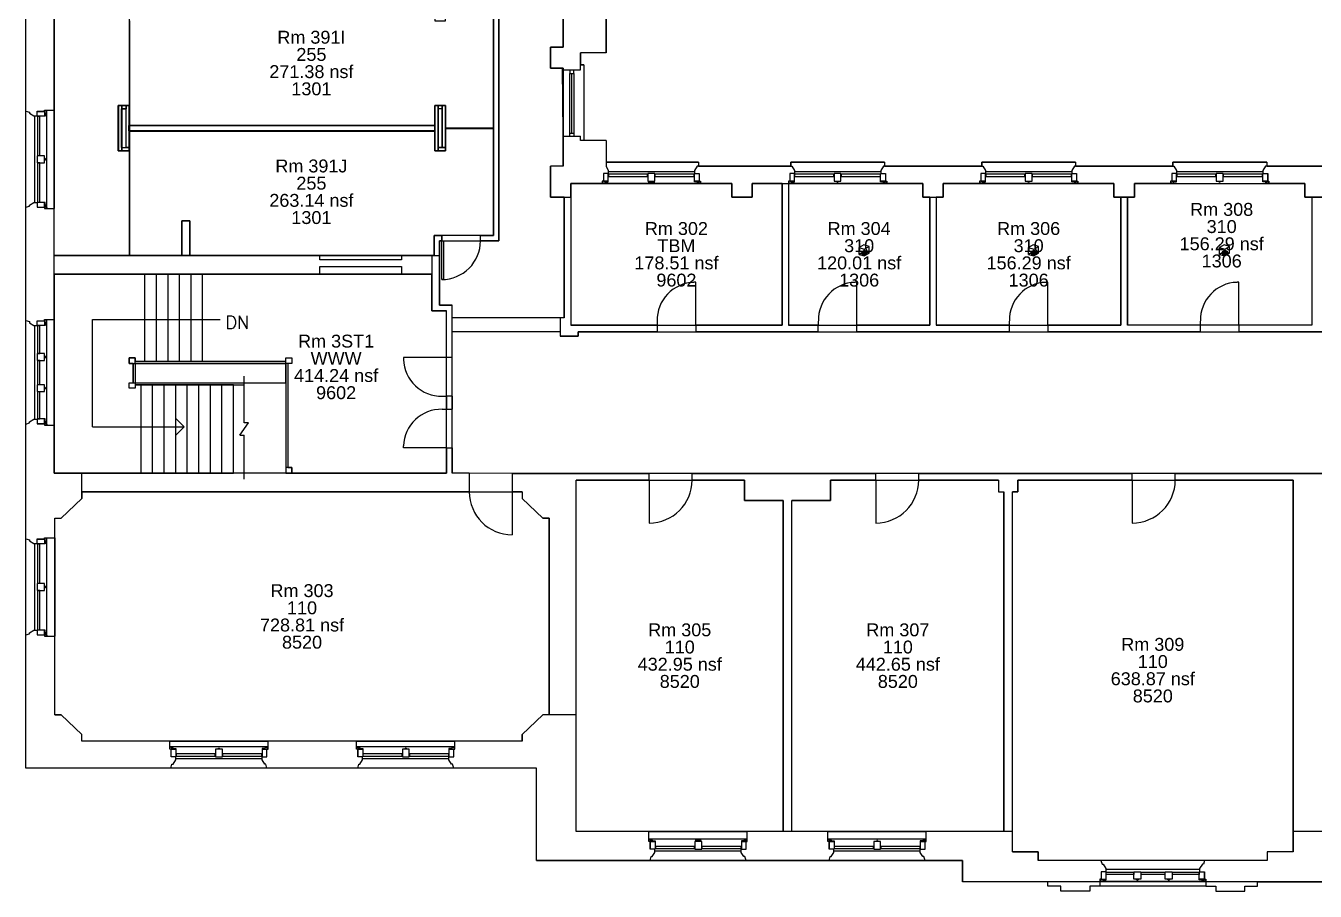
# Model space of a CAD drawing. Header units: inches. Extents: x -4320 to 3948, y 668 to 3074.
# Drawn here: x 339 to 1538, y 668 to 1473 of the extents above; entities that cross this region are included whole.
import ezdxf

# ---------------------------------------------------------------- set-up
doc = ezdxf.new("R2010")
doc.units = ezdxf.units.IN
doc.header["$LTSCALE"] = 48
doc.header["$MEASUREMENT"] = 0
doc.layers.get('0').update_dxf_attribs({"linetype": 'CONTINUOUS'})
for name, color, linetype in [('BACKGRN', 7, 'CONTINUOUS'), ('DOORS', 7, 'CONTINUOUS'), ('STEP', 7, 'CONTINUOUS'), ('STEP-RAIL', 7, 'CONTINUOUS'), ('triGrossAreaLayer', 7, 'CONTINUOUS'), ('triHiddenItemLayer', 7, 'CONTINUOUS'), ('triLabelLayer', 7, 'CONTINUOUS'), ('triMeasuredGrossAreaLayer', 7, 'CONTINUOUS'), ('triSpaceLayer', 7, 'CONTINUOUS'), ('WNDW', 7, 'CONTINUOUS')]:
    doc.layers.add(name, color=color, linetype=linetype)
doc.styles.add('SIMPLEX', font='SIMPLEX')

# ---------------------------------------------------------------- blocks, each defined once
blk = doc.blocks.new('MUL')
for p, q in [((-1.1, 7.1), (-1.1, 9.2)), ((4.4, 7.1), (-1.1, 7.1)), ((-0.1, 8.5), (1.4, 8.5)), ((1.4, 8.5), (1.4, 8.3)), ((2.5, 7.7), (2.5, 7.6)), ((2.5, 7.6), (4.4, 7.6)), ((4.4, 7.6), (4.4, 7.1))]:
    blk.add_line(p, q)
blk.add_lwpolyline([(0, 0), (0, 7), (4.4, 7), (4.4, 0)], close=True)
for centre, radius, start, end in [((-0.9, 8.4), 0.796, 2.6497, 104.9077), ((1.4, 7.7), 0.61, 26.6521, 89.7021), ((2.4, 8.2), 0.509, 208.9058, 273.9499)]:
    blk.add_arc(centre, radius, start, end)
blk = doc.blocks.new('CEN-MUL')
for p, q in [((-1.2, 7.1), (-1.2, 7)), ((-1.2, 7), (1.2, 7)), ((-0.2, 7.9), (-0.2, 7.7)), ((-0.2, 7.9), (0.2, 7.9)), ((0.2, 7.9), (0.2, 7.7)), ((1.2, 7.1), (1.2, 7))]:
    blk.add_line(p, q)
blk.add_lwpolyline([(-3.2, 0), (-3.2, 7), (3.2, 7), (3.2, 0)], close=True)
for centre, radius, start, end in [((-1.2, 7.7), 0.509, 266.0501, 331.0942), ((-0.2, 7.1), 0.61, 90.2979, 153.3479), ((0.2, 7.1), 0.61, 26.6521, 89.7021), ((1.2, 7.7), 0.509, 208.9058, 273.9499)]:
    blk.add_arc(centre, radius, start, end)
blk = doc.blocks.new('WIN-7-5')
at = {"layer": 'WNDW'}
for p, q in [((-90.1, 2.2), (1.1, 2.2)), ((-84.6, -9), (-4.4, -9))]:
    blk.add_line(p, q, dxfattribs=at)
for points in [[(-84.4, -6.5), (-84.4, -4.4), (-47.9, -4.4), (-47.9, -6.5)], [(-41.1, -6.5), (-41.1, -4.4), (-4.6, -4.4), (-4.6, -6.5)]]:
    blk.add_lwpolyline(points, close=True, dxfattribs=at)
for name, p in [('MUL', (-89, -7)), ('CEN-MUL', (-44.5, -7))]:
    blk.add_blockref(name, p, dxfattribs=at)
at = {"layer": 'WNDW', "xscale": -1}
blk.add_blockref('MUL', (0, -7), dxfattribs=at)
blk = doc.blocks.new('DL36')
for p, q in [((0, 40), (1.8, 40)), ((0, 0), (0, 40)), ((36, 4), (36, 0))]:
    blk.add_line(p, q)
blk.add_arc((0.8, 4.9), 35.1, 358.5905, 88.5203)
blk = doc.blocks.new('DR36')
for p, q in [((0, 40), (-1.8, 40)), ((0, 0), (0, 40)), ((-36, 4), (-36, 0))]:
    blk.add_line(p, q)
blk.add_arc((-0.8, 4.9), 35.1, 91.4797, 181.4095)
blk = doc.blocks.new('DL40')
blk.add_line((0, 0), (0, 40))
blk.add_arc((0, 0), 40, 0, 90)
blk = doc.blocks.new('DR40')
blk.add_line((0, 0), (0, 40))
blk.add_arc((0, 0), 40, 90, 180)
blk = doc.blocks.new('TRGA_TriRefBlock')
h = blk.add_hatch(color=4)
h.dxf.hatch_style = 1
h.paths.add_polyline_path([(4.8, 1.8), (2.4, 2.5), (2.4, -0.6), (4.8, -1.3)])
h.paths.add_polyline_path([(7, 3.1), (4.8, 1.8), (4.8, -1.3), (7, 0)])
h.paths.add_polyline_path([(7, 3.1), (4.8, 3.7), (4.8, 1.8)])
h.paths.add_polyline_path([(4.8, 3.7), (4.6, 3.7), (2.4, 2.5), (4.8, 1.8)])
for points in [[(0, 0), (4.8, -1.3), (9.2, 1.2), (9.2, 7.5), (4.3, 8.8), (0, 6.3), (4.8, 5), (9.2, 7.5)], [(0, 0), (0, 6.3)], [(2.4, 1.4), (0, 0)], [(2.4, 2.5), (2.4, -0.6), (4.8, -1.3), (4.8, 1.8), (7, 3.1), (7, 0), (4.8, -1.3)], [(2.4, 2.5), (2.4, -0.6)], [(4.8, 5), (4.8, -1.3)], [(7, 3.1), (7, 0)], [(9.2, 1.2), (7, 1.8)]]:
    blk.add_lwpolyline(points)
blk.add_lwpolyline([(2.4, 2.5), (4.8, 1.8), (7, 3.1), (4.6, 3.7)], close=True)

msp = doc.modelspace()

# ---------------------------------------------------------------- linework, layer by layer
for points in [[(773.7, 1278.2), (773.7, 1766.1)], [(773.7, 1278.2), (773.7, 1766.1)], [(778.7, 1766.1), (778.7, 1278.2)], [(778.7, 1273.2), (778.7, 1766.1)], [(338.7, 1393.9), (342.2, 1392.9), (342.2, 1391.9), (346.2, 1389.4), (349.2, 1389.4), (349.2, 1393.8), (356.1, 1393.8), (356.1, 1394.9), (365.2, 1394.9)], [(964.4, 1346.3), (964.4, 1342.6), (963.4, 1342.6), (960.9, 1338.8), (960.9, 1335.8), (965.3, 1335.8), (965.3, 1328.8), (966.5, 1328.8), (966.5, 1326.6)], [(1050.3, 1346.3), (1050.3, 1342.6), (1051.3, 1342.6), (1053.8, 1338.8), (1053.8, 1335.8), (1049.4, 1335.8), (1049.4, 1328.8), (1048.3, 1328.8), (1048.3, 1326.6)], [(1137.7, 1346.3), (1137.7, 1342.6), (1136.7, 1342.6), (1134.2, 1338.8), (1134.2, 1335.8), (1138.6, 1335.8), (1138.6, 1328.8), (1139.8, 1328.8), (1139.8, 1326.6)], [(1228.1, 1346.3), (1228.1, 1342.6), (1229.1, 1342.6), (1231.6, 1338.8), (1231.6, 1335.8), (1227.2, 1335.8), (1227.2, 1328.8), (1226, 1328.8), (1226, 1326.6)], [(1315.4, 1346.3), (1315.4, 1342.6), (1314.4, 1342.6), (1311.9, 1338.8), (1311.9, 1335.8), (1316.3, 1335.8), (1316.3, 1328.8), (1317.5, 1328.8), (1317.5, 1326.6)], [(1405.8, 1346.3), (1405.8, 1342.6), (1406.8, 1342.6), (1409.3, 1338.8), (1409.3, 1335.8), (1404.9, 1335.8), (1404.9, 1328.8), (1403.8, 1328.8), (1403.8, 1326.6)], [(1493.2, 1346.3), (1493.2, 1342.6), (1492.2, 1342.6), (1489.7, 1338.8), (1489.7, 1335.8), (1494.1, 1335.8), (1494.1, 1328.8), (1495.3, 1328.8), (1495.3, 1326.6)], [(878.7, 1342.6), (878.7, 1342.6), (878.7, 1342.6), (880.5, 1338.8), (880.5, 1335.8), (876.1, 1335.8), (876.1, 1328.8), (874.9, 1328.8), (874.9, 1326.6)], [(1370.1, 1326.6), (1370.1, 1313.9), (1351.1, 1313.9)], [(1351.1, 1313.9), (1351.1, 1326.6)], [(1547.8, 1326.6), (1547.8, 1313.9), (1528.8, 1313.9)], [(1528.8, 1313.9), (1528.8, 1326.6)], [(338.7, 1304.5), (342.2, 1305.5), (342.2, 1306.5), (346.2, 1309), (349.2, 1309), (349.2, 1304.6), (356.1, 1304.6), (356.1, 1303.4), (365.2, 1303.4)], [(718.7, 1278.2), (725.7, 1278.2)], [(718.7, 1278.2), (725.7, 1278.2)], [(723.7, 1273.2), (723.7, 1213.2)], [(723.7, 1273.2), (723.7, 1213.2)], [(723.7, 1273.2), (725.7, 1273.2)], [(723.7, 1273.2), (725.7, 1273.2)], [(725.7, 1273.2), (725.7, 1278.2)], [(725.7, 1273.2), (725.7, 1278.2)], [(761.7, 1278.2), (773.7, 1278.2)], [(761.7, 1278.2), (773.7, 1278.2)], [(761.7, 1278.2), (773.7, 1278.2)], [(778.7, 1273.2), (761.7, 1273.2)], [(761.7, 1273.2), (778.7, 1273.2)], [(761.7, 1273.2), (778.7, 1273.2)], [(778.7, 1278.2), (778.7, 1278.2)], [(778.7, 1278.2), (778.7, 1278.2)], [(778.7, 1278.2), (778.7, 1273.2)], [(716.6, 1259.6), (723.6, 1259.6)], [(338.7, 1199), (342.2, 1198), (342.2, 1197), (346.2, 1194.5), (349.2, 1194.5), (349.2, 1198.9), (356.1, 1198.9), (356.1, 1200.1), (365.2, 1200.1)], [(351.8, 1139.3), (351.8, 1161.7), (349.7, 1161.7), (349.7, 1139.3)], [(349.7, 1132.8), (349.7, 1107.7)], [(349.7, 1107.7), (351.8, 1107.7), (351.8, 1132.8)], [(338.7, 1102.7), (342.2, 1103.7), (342.2, 1104.7), (346.2, 1107.2), (349.2, 1107.2), (349.2, 1102.8), (356.1, 1102.8), (356.1, 1101.6), (365.2, 1101.6)], [(338.7, 995.9), (342.2, 994.9), (342.2, 993.9), (346.2, 991.4), (349.2, 991.4), (349.2, 995.8), (356.1, 995.8), (356.1, 996.9), (365.7, 996.9)], [(338.7, 906.5), (342.2, 907.5), (342.2, 908.5), (346.2, 911), (349.2, 911), (349.2, 906.6), (356.1, 906.6), (356.1, 905.4), (365.7, 905.4)], [(473.7, 782.6), (474.7, 786.1), (475.7, 786.1), (478.2, 790.1), (478.2, 793.1), (473.8, 793.1), (473.8, 800.1), (472.6, 800.1), (472.6, 807.6)], [(563, 782.6), (562, 786.1), (561, 786.1), (558.5, 790.1), (558.5, 793.1), (562.9, 793.1), (562.9, 800.1), (564.1, 800.1), (564.1, 807.6)], [(647.5, 782.6), (648.5, 786.1), (649.5, 786.1), (652, 790.1), (652, 793.1), (647.6, 793.1), (647.6, 800.1), (646.4, 800.1), (646.4, 807.6)], [(736.8, 782.6), (735.8, 786.1), (734.8, 786.1), (732.3, 790.1), (732.3, 793.1), (736.8, 793.1), (736.8, 800.1), (737.9, 800.1), (737.9, 807.6)], [(919.5, 696.6), (920.5, 700.1), (921.5, 700.1), (924, 704.1), (924, 707.1), (919.6, 707.1), (919.6, 714.1), (918.4, 714.1), (918.4, 723.6)], [(1008.8, 696.6), (1007.8, 700.1), (1006.8, 700.1), (1004.3, 704.1), (1004.3, 707.1), (1008.8, 707.1), (1008.8, 714.1), (1009.9, 714.1), (1009.9, 723.6)], [(1086, 696.6), (1087, 700.1), (1088, 700.1), (1090.5, 704.1), (1090.5, 707.1), (1086.1, 707.1), (1086.1, 714.1), (1084.9, 714.1), (1084.9, 723.6)], [(1175.3, 696.6), (1174.3, 700.1), (1173.3, 700.1), (1170.8, 704.1), (1170.8, 707.1), (1175.3, 707.1), (1175.3, 714.1), (1176.4, 714.1), (1176.4, 723.6)], [(1339, 696.6), (1340, 693.1), (1341, 693.1), (1343.5, 689.1), (1343.5, 686.1), (1339.1, 686.1), (1339.1, 679.1), (1337.9, 679.1), (1337.9, 672.6)], [(1435.3, 696.6), (1434.3, 693.1), (1433.3, 693.1), (1430.8, 689.1), (1430.8, 686.1), (1435.3, 686.1), (1435.3, 679.1), (1436.4, 679.1), (1436.4, 672.6)], [(1398.7, 683.5), (1376.3, 683.5), (1376.3, 685.6), (1398.7, 685.6)], [(1430.3, 685.6), (1430.3, 683.5), (1405.2, 683.5)], [(1405.2, 685.6), (1430.3, 685.6)]]:
    msp.add_lwpolyline(points)
for points in [[(844.8, 1431.9), (844.8, 1428.8), (848.6, 1428.8), (848.6, 1431.9)], [(844.8, 1370.4), (844.8, 1373.5), (848.6, 1373.5), (848.6, 1370.4)], [(349.7, 1168.5), (351.8, 1168.5), (351.8, 1194.2), (349.7, 1194.2)], [(440.5, 1159.1), (440.5, 1164.2), (435, 1164.2), (435, 1159.1)], [(580.6, 1159.1), (580.6, 1164.2), (586.1, 1164.2), (586.1, 1159.1)], [(440.5, 1141.1), (440.5, 1136), (435, 1136), (435, 1141.1)], [(580.6, 1062.2), (580.6, 1057.1), (586.1, 1057.1), (586.1, 1062.2)], [(1369.5, 685.6), (1369.5, 683.5), (1343.8, 683.5), (1343.8, 685.6)]]:
    msp.add_lwpolyline(points, close=True)
at = {"flags": 128}
msp.add_lwpolyline([(718.7, 1259.7), (718.7, 1273.2), (718.7, 1278.2), (725.7, 1278.2), (725.7, 1273.2), (723.7, 1273.2), (723.7, 1259.7)], dxfattribs=at)
at = {"linetype": 'Continuous', "flags": 128}
msp.add_lwpolyline([(727.4, 1273.2), (727.4, 1237.2), (725.7, 1237.2), (725.7, 1273.2), (727.4, 1273.2), (727.4, 1273.2)], close=True, dxfattribs=at)
at = {"linetype": 'Continuous'}
msp.add_lwpolyline([(725.7, 1237.2, 0.414214), (761.7, 1273.2)], format="xyb", dxfattribs=at)
msp.add_lwpolyline([(761.7, 1273.2), (761.7, 1278.2)], dxfattribs=at)
msp.add_lwpolyline([(761.7, 1273.2), (761.7, 1278.2)], dxfattribs=at)
msp.add_lwpolyline([(761.7, 1273.2), (761.7, 1278.2)], dxfattribs=at)
at = {"flags": 128}
for points in [[(688.2, 1259.6), (688.2, 1255.6), (612.2, 1255.6), (612.2, 1259.6), (688.2, 1259.6), (688.2, 1259.6)], [(688.2, 1249.4), (688.2, 1242.1), (612.2, 1242.1), (612.2, 1249.4), (688.2, 1249.4), (688.2, 1249.4)]]:
    msp.add_lwpolyline(points, close=True, dxfattribs=at)
at = {"linetype": 'Continuous'}
msp.add_lwpolyline([(440.5, 1141.1), (580.6, 1141.1), (580.6, 1159.1), (440.5, 1159.1)], close=True, dxfattribs=at)
at = {"layer": 'BACKGRN'}
for p, q in [((338.7, 1393.9), (338.7, 1494)), ((838.7, 1453.4), (838.7, 1492.9)), ((878.7, 1448.3), (878.7, 1492.3)), ((826.7, 1449.4), (826.7, 1453.4)), ((826.7, 1453.4), (838.7, 1453.4)), ((878.7, 1448.3), (854.7, 1448.3)), ((854.7, 1432.3), (854.7, 1448.3)), ((838.7, 1433.9), (826.7, 1433.9)), ((838.7, 1433.9), (837.7, 1433.9)), ((838.7, 1432.3), (838.7, 1433.9)), ((838.7, 1432.3), (854.7, 1432.3)), ((424.7, 1357.1), (424.7, 1399.1)), ((424.7, 1399.1), (434.7, 1399.1)), ((425.1, 1357.1), (425.1, 1399.1)), ((425.1, 1399.1), (428.1, 1399.1)), ((427.7, 1396.1), (431.7, 1396.1)), ((427.7, 1360.1), (427.7, 1396.1)), ((428.1, 1399.1), (428.1, 1357.1)), ((428.1, 1396.1), (428.1, 1399.1)), ((428.1, 1399.1), (428.1, 1399.1)), ((428.1, 1399.1), (428.1, 1399.1)), ((428.1, 1399.1), (432.1, 1399.1)), ((432.1, 1396.1), (428.1, 1396.1)), ((431.7, 1396.1), (431.7, 1360.1)), ((432.1, 1360.1), (432.1, 1399.1)), ((432.1, 1399.1), (432.1, 1396.1)), ((432.1, 1399.1), (435.1, 1399.1)), ((432.1, 1399.1), (432.1, 1399.1)), ((432.1, 1399.1), (432.1, 1399.1)), ((434.7, 1399.1), (434.7, 1357.1)), ((435.1, 1399.1), (435.1, 1360.1)), ((435.1, 1399.1), (435.1, 1399.1)), ((435.1, 1399.1), (435.1, 1399.1)), ((719.2, 1380.6), (719.2, 1399.1)), ((719.2, 1357.1), (719.2, 1399.1)), ((729.2, 1399.1), (719.2, 1399.1)), ((719.2, 1399.1), (722.2, 1399.1)), ((722.2, 1399.1), (722.2, 1357.1)), ((722.2, 1396.1), (722.2, 1399.1)), ((722.2, 1399.1), (722.2, 1399.1)), ((722.2, 1399.1), (722.2, 1399.1)), ((722.2, 1399.1), (726.2, 1399.1)), ((726.2, 1396.1), (722.2, 1396.1)), ((722.2, 1360.1), (722.2, 1396.1)), ((726.2, 1396.1), (722.2, 1396.1)), ((726.2, 1360.1), (726.2, 1399.1)), ((726.2, 1399.1), (726.2, 1396.1)), ((726.2, 1399.1), (729.2, 1399.1)), ((726.2, 1399.1), (726.2, 1399.1)), ((726.2, 1399.1), (726.2, 1399.1)), ((726.2, 1396.1), (726.2, 1360.1)), ((729.2, 1399.1), (729.2, 1357.1)), ((729.2, 1399.1), (729.2, 1360.1)), ((729.2, 1399.1), (729.2, 1399.1)), ((729.2, 1399.1), (729.2, 1399.1)), ((434.7, 1380.6), (719.2, 1380.6)), ((434.7, 1375.6), (434.7, 1380.6)), ((719.2, 1380.6), (719.2, 1375.6)), ((719.2, 1380.6), (719.2, 1380.6)), ((719.2, 1380.6), (719.2, 1380.6)), ((719.2, 1375.6), (434.7, 1375.6)), ((719.2, 1375.6), (719.2, 1357.1)), ((838.7, 1342.6), (838.7, 1370.5)), ((838.7, 1370.5), (854.7, 1370.5)), ((854.7, 1366.6), (854.7, 1370.5)), ((424.7, 1357.1), (434.7, 1357.1)), ((428.1, 1357.1), (425.1, 1357.1)), ((427.7, 1360.1), (431.7, 1360.1)), ((428.1, 1360.1), (435.1, 1360.1)), ((428.1, 1357.1), (428.1, 1360.1)), ((435.1, 1357.1), (428.1, 1357.1)), ((435.1, 1360.1), (432.1, 1360.1)), ((435.1, 1360.1), (435.1, 1357.1)), ((435.1, 1360.1), (435.1, 1360.1)), ((435.1, 1360.1), (435.1, 1360.1)), ((729.2, 1357.1), (719.2, 1357.1)), ((722.2, 1357.1), (719.2, 1357.1)), ((722.2, 1357.1), (722.2, 1360.1)), ((722.2, 1360.1), (729.2, 1360.1)), ((726.2, 1360.1), (722.2, 1360.1)), ((729.2, 1357.1), (722.2, 1357.1)), ((729.2, 1360.1), (726.2, 1360.1)), ((729.2, 1360.1), (729.2, 1357.1)), ((729.2, 1360.1), (729.2, 1360.1)), ((729.2, 1360.1), (729.2, 1360.1)), ((878.7, 1366.6), (854.7, 1366.6)), ((878.7, 1366.6), (878.7, 1342.6)), ((838.7, 1342.6), (826.7, 1342.6)), ((826.7, 1313.9), (826.7, 1342.6)), ((1050.3, 1342.6), (963.4, 1342.6)), ((1228.1, 1342.6), (1137.7, 1342.6)), ((1405.8, 1342.6), (1315.4, 1342.6)), ((1583.6, 1342.6), (1493.2, 1342.6)), ((874.9, 1326.6), (845.7, 1326.6)), ((845.7, 1326.6), (845.7, 1194.6)), ((923.8, 1327.9), (917.8, 1327.9)), ((995.6, 1326.6), (966.5, 1326.6)), ((995.6, 1313.9), (995.6, 1326.6)), ((1042.3, 1326.6), (1014.6, 1326.6)), ((1014.6, 1326.6), (1014.6, 1313.9)), ((1042.3, 1326.6), (1042.3, 1194.6)), ((1048.3, 1326.6), (1048.3, 1194.6)), ((1173.3, 1326.6), (1139.8, 1326.6)), ((1173.3, 1313.9), (1173.3, 1326.6)), ((1226, 1326.6), (1192.3, 1326.6)), ((1192.3, 1326.6), (1192.3, 1313.9)), ((1351.1, 1326.6), (1317.5, 1326.6)), ((1403.8, 1326.6), (1370.1, 1326.6)), ((1528.8, 1326.6), (1495.3, 1326.6)), ((839.7, 1313.9), (826.7, 1313.9)), ((1014.6, 1313.9), (995.6, 1313.9)), ((1179.8, 1313.9), (1173.3, 1313.9)), ((1179.8, 1313.9), (1179.8, 1194.6)), ((1192.3, 1313.9), (1185.8, 1313.9)), ((1185.8, 1313.9), (1185.8, 1194.6)), ((1357.6, 1313.9), (1357.6, 1194.6)), ((1363.6, 1313.9), (1357.6, 1313.9)), ((1363.6, 1313.9), (1363.6, 1194.6)), ((1535.3, 1313.9), (1535.3, 1194.6)), ((1541.3, 1313.9), (1535.3, 1313.9)), ((338.7, 1199), (338.7, 1304.5)), ((338.7, 1199), (338.7, 1304.5)), ((365.2, 1259.6), (365.2, 1303.4)), ((483.9, 1259.7), (483.9, 1291.9)), ((483.9, 1291.9), (491.2, 1291.9)), ((491.2, 1291.9), (491.2, 1259.7)), ((491.2, 1291.9), (491.2, 1291.9)), ((491.2, 1291.9), (491.2, 1291.9)), ((718.7, 1278.2), (718.7, 1259.7)), ((491.2, 1259.7), (483.9, 1259.7)), ((716.6, 1259.7), (716.6, 1208.2)), ((365.2, 1259.6), (716.6, 1259.6)), ((612.2, 1242.1), (365.2, 1242.1)), ((365.2, 1200.1), (365.2, 1242.1)), ((365.2, 1242.1), (716.6, 1242.1)), ((723.7, 1213.2), (735.4, 1213.2)), ((735.4, 1164.6), (735.4, 1213.2)), ((716.6, 1208.2), (730.2, 1208.2)), ((730.2, 1164.6), (730.2, 1208.2)), ((839.7, 1201.6), (835.7, 1201.6)), ((835.7, 1201.6), (835.7, 1184.6)), ((926, 1194.6), (845.7, 1194.6)), ((926, 1188.6), (852.7, 1188.6)), ((852.7, 1188.6), (852.7, 1184.6)), ((926, 1194.6), (926, 1188.6)), ((1042.3, 1194.6), (962, 1194.6)), ((962, 1194.6), (962, 1188.6)), ((1076, 1188.6), (962, 1188.6)), ((1076, 1194.6), (1048.3, 1194.6)), ((1076, 1188.6), (1076, 1194.6)), ((1179.8, 1194.6), (1112, 1194.6)), ((1112, 1188.6), (1112, 1194.6)), ((1253.7, 1188.6), (1112, 1188.6)), ((1253.7, 1194.6), (1185.8, 1194.6)), ((1253.7, 1194.6), (1253.7, 1188.6)), ((1357.6, 1194.6), (1289.7, 1194.6)), ((1289.7, 1194.6), (1289.7, 1188.6)), ((1431.4, 1188.6), (1289.7, 1188.6)), ((1431.4, 1194.6), (1363.6, 1194.6)), ((1431.4, 1194.6), (1431.4, 1188.6)), ((1535.3, 1194.6), (1467.4, 1194.6)), ((1467.4, 1194.6), (1467.4, 1188.6)), ((1609.2, 1188.6), (1467.4, 1188.6)), ((852.7, 1184.6), (835.7, 1184.6)), ((735.4, 1164.6), (730.2, 1164.6)), ((735.4, 1128.6), (730.2, 1128.6)), ((730.2, 1128.6), (730.2, 1116.6)), ((735.4, 1128.6), (735.4, 1116.6)), ((730.2, 1116.6), (735.4, 1116.6)), ((338.7, 995.9), (338.7, 1102.7)), ((365.2, 1057.1), (365.2, 1101.6)), ((730.2, 1080.6), (730.2, 1057.1)), ((730.2, 1080.6), (735.4, 1080.6)), ((735.4, 1080.6), (735.4, 1057.1)), ((730.2, 1057.1), (365.2, 1057.1)), ((751.3, 1057.1), (735.4, 1057.1)), ((751.3, 1057.1), (751.3, 1039.6)), ((791.3, 1056.6), (791.3, 1039.6)), ((791.3, 1056.6), (918.6, 1056.6)), ((918.6, 1050.6), (918.6, 1056.6)), ((958.6, 1050.6), (958.6, 1056.6)), ((958.6, 1056.6), (1129.4, 1056.6)), ((1129.4, 1050.6), (1129.4, 1056.6)), ((1169.4, 1050.6), (1169.4, 1056.6)), ((1169.4, 1056.6), (1368.1, 1056.6)), ((1368.1, 1050.6), (1368.1, 1056.6)), ((1408.1, 1050.6), (1408.1, 1056.6)), ((1408.1, 1056.6), (1607.7, 1056.6)), ((850.7, 723.6), (850.7, 1050.6)), ((918.6, 1050.6), (850.7, 1050.6)), ((1007.4, 1050.6), (958.6, 1050.6)), ((1007.4, 1031.6), (1007.4, 1050.6)), ((1087.4, 1050.6), (1087.4, 1031.6)), ((1129.4, 1050.6), (1087.4, 1050.6)), ((1243.6, 1050.6), (1169.4, 1050.6)), ((1243.6, 1050.6), (1243.6, 1039.6)), ((1261.6, 1050.6), (1261.6, 1039.6)), ((1368.1, 1050.6), (1261.6, 1050.6)), ((1517.7, 1050.6), (1408.1, 1050.6)), ((1517.7, 704.6), (1517.7, 1050.6)), ((371.7, 1015.1), (390.9, 1033.4)), ((751.3, 1039.6), (390.9, 1039.6)), ((390.9, 1039.6), (390.9, 1033.4)), ((800.4, 1039.6), (791.3, 1039.6)), ((800.4, 1039.6), (800.4, 1033.4)), ((819.7, 1015.1), (800.4, 1033.4)), ((1243.6, 1039.6), (1248.6, 1039.6)), ((1248.6, 723.6), (1248.6, 1039.6)), ((1256.6, 704.6), (1256.6, 1039.6)), ((1261.6, 1039.6), (1256.6, 1039.6)), ((1043.4, 1031.6), (1007.4, 1031.6)), ((1043.4, 723.6), (1043.4, 1031.6)), ((1051.4, 723.6), (1051.4, 1031.6)), ((1087.4, 1031.6), (1051.4, 1031.6)), ((365.7, 996.9), (365.7, 1015.1)), ((365.7, 1015.1), (371.7, 1015.1)), ((825.7, 1015.1), (819.7, 1015.1)), ((825.7, 832.1), (825.7, 1015.1)), ((338.7, 782.6), (338.7, 906.5)), ((365.7, 832.1), (365.7, 905.4)), ((365.7, 832.1), (371.7, 832.1)), ((371.7, 832.1), (390.9, 813.9)), ((819.7, 832.1), (800.4, 813.9)), ((825.7, 832.1), (819.7, 832.1)), ((390.9, 807.6), (390.9, 813.9)), ((472.6, 807.6), (390.9, 807.6)), ((564.1, 807.6), (564.6, 807.6)), ((646.4, 807.6), (564.1, 807.6)), ((800.4, 807.6), (737.9, 807.6)), ((800.4, 807.6), (800.4, 813.9)), ((473.7, 782.6), (338.7, 782.6)), ((647.5, 782.6), (563, 782.6)), ((813.7, 782.6), (736.8, 782.6)), ((813.7, 696.6), (813.7, 782.6)), ((918.4, 723.6), (850.7, 723.6)), ((1043.4, 723.6), (1009.9, 723.6)), ((1084.9, 723.6), (1051.4, 723.6)), ((1248.6, 723.6), (1176.4, 723.6)), ((813.7, 696.6), (1210.2, 696.6)), ((1210.2, 696.6), (1210.2, 676.6)), ((1256.6, 704.6), (1280.6, 704.6)), ((1280.6, 704.6), (1280.6, 696.6)), ((1339, 696.6), (1280.6, 696.6)), ((1493.7, 696.6), (1435.3, 696.6)), ((1517.7, 704.6), (1493.7, 704.6)), ((1493.7, 704.6), (1493.7, 696.6)), ((1289.7, 676.6), (1210.2, 676.6)), ((1289.7, 672.6), (1289.7, 676.6)), ((1301.7, 672.6), (1289.7, 672.6)), ((1301.7, 667.9), (1301.7, 672.6)), ((1337.9, 672.6), (1328.7, 672.6)), ((1328.7, 672.6), (1328.7, 667.9)), ((1436.4, 672.6), (1445.7, 672.6)), ((1445.7, 672.6), (1445.7, 667.9)), ((1472.7, 672.6), (1484.7, 672.6)), ((1472.7, 667.9), (1472.7, 672.6)), ((1484.7, 676.6), (1564.2, 676.6)), ((1484.7, 672.6), (1484.7, 676.6)), ((1328.7, 667.9), (1301.7, 667.9)), ((1445.7, 667.9), (1472.7, 667.9))]:
    msp.add_line(p, q, dxfattribs=at)
at = {"layer": 'BACKGRN', "linetype": 'Continuous'}
for p, q in [((365.2, 1492.9), (365.2, 1394.9)), ((826.7, 1433.9), (826.7, 1453.4)), ((839.7, 1201.6), (839.7, 1313.9))]:
    msp.add_line(p, q, dxfattribs=at)
at = {"layer": 'DOORS'}
msp.add_line((961.5, 715.8), (967, 715.8), dxfattribs=at)
at = {"layer": 'STEP'}
for p, q in [((449.2, 1242.1), (449.2, 1161.1)), ((459.9, 1242.1), (459.9, 1161.1)), ((470.7, 1242.1), (470.7, 1161.1)), ((481.4, 1242.1), (481.4, 1161.1)), ((492.2, 1242.1), (492.2, 1161.1)), ((502.9, 1242.1), (502.9, 1161.1)), ((400.7, 1200.1), (519.6, 1200.1)), ((541.8, 1103.9), (541.8, 1147.2)), ((445.9, 1057.1), (445.9, 1139.1)), ((456.7, 1057.1), (456.7, 1139.1)), ((467.4, 1057.1), (467.4, 1139.1)), ((478.2, 1057.1), (478.2, 1139.1)), ((488.9, 1057.1), (488.9, 1139.1)), ((499.7, 1057.1), (499.7, 1139.1)), ((510.4, 1057.1), (510.4, 1139.1)), ((521.2, 1057.1), (521.2, 1139.1)), ((531.9, 1057.1), (531.9, 1139.1)), ((499.7, 1057.1), (499.7, 1122.6)), ((486, 1100.1), (478, 1108.1)), ((537.9, 1092.5), (545.9, 1103.9)), ((545.9, 1103.9), (541.8, 1103.9)), ((400.7, 1100.1), (486, 1100.1)), ((486, 1100.1), (478, 1092)), ((537.9, 1092.5), (541.8, 1092.5)), ((541.8, 1051.4), (541.8, 1092.5))]:
    msp.add_line(p, q, dxfattribs=at)
at = {"layer": 'STEP', "linetype": 'Continuous'}
msp.add_line((400.7, 1100.1), (400.7, 1200.1), dxfattribs=at)
at = {"layer": 'STEP-RAIL'}
for p, q in [((438.5, 1159.1), (438.5, 1141.1)), ((440.5, 1161.1), (580.6, 1161.1)), ((440.5, 1159.1), (580.6, 1159.1)), ((440.5, 1159.1), (440.5, 1141.1)), ((580.6, 1159.1), (580.6, 1062.2)), ((582.6, 1159.1), (582.6, 1062.2)), ((440.5, 1141.1), (541.8, 1141.1)), ((440.5, 1139.1), (541.8, 1139.1))]:
    msp.add_line(p, q, dxfattribs=at)
at = {"layer": 'triGrossAreaLayer', "linetype": 'Continuous'}
for points in [[(1564.2, 676.6), (1210.2, 676.6), (1210.2, 696.6), (813.7, 696.6), (813.7, 782.6), (338.7, 782.6), (338.7, 782.6), (338.7, 782.6), (338.7, 782.6), (338.7, 782.6), (338.7, 782.6), (338.7, 782.6), (338.7, 782.6), (338.7, 782.6), (338.7, 782.6), (338.7, 782.6), (338.7, 782.6), (338.7, 782.6), (338.7, 782.6), (338.7, 782.6), (338.7, 782.6), (338.7, 782.6), (338.7, 782.6), (338.7, 782.6), (338.7, 782.6), (338.7, 782.6), (338.7, 782.6), (338.7, 3074.1)], [(878.7, 1492.3), (878.7, 1448.3), (854.7, 1448.3), (854.7, 1437), (857.9, 1437), (857.9, 1367), (878.7, 1366.6), (878.7, 1346.3), (964.4, 1346.3), (964.4, 1342.6), (1050.3, 1342.6), (1050.3, 1346.3), (1137.7, 1346.3), (1137.7, 1342.6), (1228.1, 1342.6), (1228.1, 1346.3), (1315.4, 1346.3), (1315.4, 1342.6), (1405.8, 1342.6), (1405.8, 1346.3), (1493.2, 1346.3), (1493.2, 1342.6), (1583.6, 1342.6)]]:
    msp.add_lwpolyline(points, dxfattribs=at)
at = {"layer": 'triMeasuredGrossAreaLayer', "linetype": 'Continuous'}
for points in [[(1892.1, 723.6), (1517.7, 723.6), (1517.7, 704.6), (1493.7, 704.6), (1493.7, 696.6), (1280.6, 696.6), (1280.6, 704.6), (1256.6, 704.6), (1256.6, 723.6), (850.7, 723.6), (850.7, 832.1), (819.7, 832.1), (800.4, 813.9), (800.4, 807.6), (390.9, 807.6), (390.9, 813.9), (371.7, 832.1), (365.7, 832.1), (365.7, 1015.1), (371.7, 1015.1), (390.9, 1033.4), (390.9, 1057.1), (365.2, 1057.1), (365.2, 2000.9)], [(838.7, 1622.9), (838.7, 1453.4), (826.7, 1453.4), (826.7, 1433.9), (838.7, 1433.9), (838.7, 1342.6), (826.7, 1342.6), (826.7, 1313.9), (845.7, 1313.9), (845.7, 1326.6), (995.6, 1326.6), (995.6, 1313.9), (1014.6, 1313.9), (1014.6, 1326.6), (1173.3, 1326.6), (1173.3, 1313.9), (1192.3, 1313.9), (1192.3, 1326.6), (1351.1, 1326.6), (1351.1, 1313.9), (1370.1, 1313.9), (1370.1, 1326.6), (1528.8, 1326.6), (1528.8, 1313.9), (1547.8, 1313.9)]]:
    msp.add_lwpolyline(points, dxfattribs=at)
at = {"layer": 'triSpaceLayer', "linetype": 'Continuous'}
for points in [[(838.7, 1622.9), (838.7, 1453.4), (826.7, 1453.4), (826.7, 1433.9), (837.7, 1433.9), (838.7, 1342.6), (826.7, 1342.6), (826.7, 1313.9), (839.7, 1313.9), (839.7, 1201.6), (735.4, 1201.6), (735.4, 1213.2), (723.7, 1213.2), (723.7, 1273.2), (778.7, 1273.2), (778.7, 2162.1)], [(435.1, 1478.1), (435.1, 1399.1), (424.7, 1399.1), (424.7, 1357.1), (435.1, 1357.1), (435.1, 1259.6), (365.2, 1259.6), (365.2, 2000.9)], [(845.7, 1194.6), (1042.3, 1194.6), (1042.3, 1326.6), (1014.6, 1326.6), (1014.6, 1313.9), (995.6, 1313.9), (995.6, 1326.6), (845.7, 1326.6), (845.7, 1194.6)], [(1607.7, 1056.6), (791.3, 1056.6), (735.4, 1057.1), (735.4, 1188.9), (835.7, 1188.9), (835.7, 1184.6), (852.7, 1184.6), (852.7, 1188.6), (1878.4, 1188.6)]]:
    msp.add_lwpolyline(points, dxfattribs=at)
for points in [[(435.1, 1496.4), (719.3, 1496.4), (719.3, 1477.9), (729.3, 1477.9), (729.3, 1499.1), (773.7, 1499.1), (773.7, 1378.1), (729.2, 1378.1), (729.2, 1399.1), (719.2, 1399.1), (719.2, 1380.6), (435.1, 1380.6)], [(435.1, 1375.4), (719.2, 1375.4), (719.2, 1356.9), (729.2, 1356.9), (729.2, 1377.9), (773.7, 1377.9), (773.7, 1278.1), (718.7, 1278.1), (718.7, 1259.6), (491.2, 1259.6), (491.2, 1291.8), (483.9, 1291.9), (483.9, 1259.6), (435.1, 1259.6)], [(1048.3, 1194.6), (1179.8, 1194.6), (1179.8, 1313.9), (1173.3, 1313.9), (1173.3, 1326.6), (1048.3, 1326.6)], [(1192.3, 1326.6), (1192.3, 1313.9), (1185.8, 1313.9), (1185.8, 1194.6), (1357.6, 1194.6), (1357.6, 1313.9), (1351.1, 1313.9), (1351.1, 1326.6)], [(1370.1, 1326.6), (1528.8, 1326.6), (1528.8, 1313.9), (1535.3, 1313.9), (1535.3, 1194.6), (1363.6, 1194.6), (1363.6, 1313.9), (1370.1, 1313.9)], [(582.6, 1159.1), (582.6, 1062.2), (586.1, 1062.2), (586.1, 1057.1), (730.2, 1057.1), (730.2, 1208.2), (716.6, 1208.2), (716.6, 1242.1), (365.2, 1242.1), (365.2, 1057.1), (531.9, 1057.1), (531.9, 1139.1), (440.5, 1139.1), (440.5, 1136), (435, 1136), (435, 1141.1), (438.5, 1141.1), (438.5, 1159.1), (435, 1159.1), (435, 1164.2), (440.5, 1164.2), (440.5, 1161.1), (580.6, 1161.1), (580.6, 1164.2), (586.1, 1164.2), (586.1, 1159.1), (582.6, 1159.1)], [(850.7, 1050.6), (1007.4, 1050.6), (1007.4, 1031.6), (1043.4, 1031.6), (1043.4, 723.6), (850.7, 723.6), (850.7, 1050.6)], [(1051.4, 1031.6), (1087.4, 1031.6), (1087.4, 1050.6), (1243.6, 1050.6), (1243.6, 1039.6), (1248.6, 1039.6), (1248.6, 723.6), (1051.4, 723.6), (1051.4, 1031.6)], [(1261.6, 1050.6), (1517.7, 1050.6), (1517.7, 704.6), (1493.7, 704.6), (1493.7, 696.6), (1280.6, 696.6), (1280.6, 704.6), (1256.6, 704.6), (1256.6, 1039.6), (1261.6, 1039.6), (1261.6, 1050.6)], [(390.9, 1039.6), (800.4, 1039.6), (800.4, 1033.4), (819.7, 1015.1), (825.7, 1015.1), (825.7, 832.1), (819.7, 832.1), (800.4, 813.9), (800.4, 807.6), (390.9, 807.6), (390.9, 813.9), (371.7, 832.1), (365.7, 832.1), (365.7, 1015.1), (371.7, 1015.1), (390.9, 1033.4), (390.9, 1039.6)]]:
    msp.add_lwpolyline(points, close=True, dxfattribs=at)
at = {"layer": 'WNDW'}
for p, q in [((838.7, 1432.3), (838.7, 1370.5)), ((844.8, 1373.5), (844.8, 1428.8)), ((846.7, 1373.5), (846.7, 1428.8)), ((848.6, 1428.8), (848.6, 1373.5)), ((857.9, 1437), (854.7, 1437)), ((857.9, 1437), (857.9, 1367)), ((338.7, 1304.5), (338.7, 1393.9)), ((365.2, 1394.9), (365.2, 1303.4)), ((964.4, 1346.3), (878.7, 1346.3)), ((1137.7, 1346.3), (1050.3, 1346.3)), ((1315.4, 1346.3), (1228.1, 1346.3)), ((1493.2, 1346.3), (1405.8, 1346.3)), ((358.4, 1102), (358.4, 1199.9)), ((365.2, 1101.6), (365.2, 1200.1)), ((338.7, 1102.7), (338.7, 1199)), ((347.2, 1107.2), (347.2, 1194.4)), ((338.7, 906.5), (338.7, 995.9)), ((365.7, 996.9), (365.7, 905.4)), ((472.6, 807.6), (564.1, 807.6)), ((646.4, 807.6), (737.9, 807.6)), ((563, 782.6), (473.7, 782.6)), ((736.8, 782.6), (647.5, 782.6)), ((918.4, 723.6), (1009.9, 723.6)), ((1084.9, 723.6), (1176.4, 723.6)), ((1008.8, 696.6), (919.5, 696.6)), ((1175.3, 696.6), (1086, 696.6)), ((1435.3, 696.6), (1339, 696.6)), ((1430.8, 688.1), (1343.7, 688.1)), ((1436.4, 672.6), (1337.9, 672.6)), ((1436, 676.9), (1338.2, 676.9))]:
    msp.add_line(p, q, dxfattribs=at)

# ---------------------------------------------------------------- block references
at = {"layer": 'DOORS'}
for p in [(962, 1194.6), (1112, 1194.6), (1289.7, 1194.6), (1467.4, 1194.6)]:
    msp.add_blockref('DR36', p, dxfattribs=at)
for name, p, rotation in [('DR36', (730.2, 1164.6), 90), ('DL36', (730.2, 1080.6), 90), ('DR40', (918.6, 1050.6), 180), ('DR40', (1129.4, 1050.6), 180), ('DR40', (1368.1, 1050.6), 180), ('DL40', (791.3, 1039.6), 180)]:
    msp.add_blockref(name, p, dxfattribs=dict(at, rotation=rotation))
at = {"layer": 'triHiddenItemLayer', "linetype": 'Continuous'}
for p in [(1114, 1260.6), (1271.7, 1260.6), (1449.4, 1260.6)]:
    msp.add_blockref('TRGA_TriRefBlock', p, dxfattribs=at)
at = {"layer": 'WNDW', "xscale": -1}
for name, p, rotation in [('WIN-7-5', (356.2, 1393.6), 270), ('WIN-7-5', (965.1, 1328.8), 180), ('WIN-7-5', (1138.4, 1328.8), 180), ('WIN-7-5', (1316.2, 1328.8), 180), ('WIN-7-5', (1493.9, 1328.8), 180), ('CEN-MUL', (349.2, 1165.1), 270), ('CEN-MUL', (349.2, 1136.1), 270), ('MUL', (349.2, 1103.1), 270), ('WIN-7-5', (356.2, 995.6), 269.9999999999997), ('WIN-7-5', (473.9, 800.1), 359.9999999999997), ('WIN-7-5', (647.8, 800.1), 359.9999999999997), ('WIN-7-5', (919.8, 714.1), 359.9999999999997), ('WIN-7-5', (1086.3, 714.1), 359.9999999999997), ('MUL', (1339.3, 686.1), 180)]:
    msp.add_blockref(name, p, dxfattribs=dict(at, rotation=rotation))
at = {"layer": 'WNDW'}
for name, p, rotation in [('MUL', (349.2, 1198.8), 270), ('CEN-MUL', (1372.9, 686.1), 180), ('CEN-MUL', (1402, 686.1), 180), ('MUL', (1434.9, 686.1), 180)]:
    msp.add_blockref(name, p, dxfattribs=dict(at, rotation=rotation))

# ---------------------------------------------------------------- texts
at = {"layer": 'STEP', "style": 'SIMPLEX'}
msp.add_text('DN', height=12, dxfattribs=at).set_placement((524.4, 1191.4))
at = {"layer": 'triLabelLayer', "color": 7, "linetype": 'Continuous', "char_height": 9, "attachment_point": 5, "line_spacing_factor": 0.8, "style": 'SIMPLEX'}
for s, insert in [('{\\fSansSerif;\\H12;Rm 391I}{\\fSansSerif;\\H12;\\P255}{\\fSansSerif;\\H12;\\P271.38 nsf}{\\fSansSerif;\\H12;\\P1301}', (604.4, 1438.6)), ('{\\fSansSerif;\\H12;Rm 391J}{\\fSansSerif;\\H12;\\P255}{\\fSansSerif;\\H12;\\P263.14 nsf}{\\fSansSerif;\\H12;\\P1301}', (604.4, 1318.8)), ('{\\fSansSerif;\\H12;Rm 308}{\\fSansSerif;\\H12;\\P310}{\\fSansSerif;\\H12;\\P156.29 nsf}{\\fSansSerif;\\H12;\\P1306}', (1451.3, 1278.4)), ('{\\fSansSerif;\\H12;Rm 302}{\\fSansSerif;\\H12;\\PTBM}{\\fSansSerif;\\H12;\\P178.51 nsf}{\\fSansSerif;\\H12;\\P9602}', (944, 1260.6)), ('{\\fSansSerif;\\H12;Rm 304}{\\fSansSerif;\\H12;\\P310}{\\fSansSerif;\\H12;\\P120.01 nsf}{\\fSansSerif;\\H12;\\P1306}', (1114, 1260.6)), ('{\\fSansSerif;\\H12;Rm 306}{\\fSansSerif;\\H12;\\P310}{\\fSansSerif;\\H12;\\P156.29 nsf}{\\fSansSerif;\\H12;\\P1306}', (1271.7, 1260.6)), ('{\\fSansSerif;\\H12;Rm 3ST1}{\\fSansSerif;\\H12;\\PWWW}{\\fSansSerif;\\H12;\\P414.24 nsf}{\\fSansSerif;\\H12;\\P9602}', (627.4, 1155.8)), ('{\\fSansSerif;\\H12;Rm 303}{\\fSansSerif;\\H12;\\P110}{\\fSansSerif;\\H12;\\P728.81 nsf}{\\fSansSerif;\\H12;\\P8520}', (595.7, 923.6)), ('{\\fSansSerif;\\H12;Rm 305}{\\fSansSerif;\\H12;\\P110}{\\fSansSerif;\\H12;\\P432.95 nsf}{\\fSansSerif;\\H12;\\P8520}', (947.1, 887.1)), ('{\\fSansSerif;\\H12;Rm 307}{\\fSansSerif;\\H12;\\P110}{\\fSansSerif;\\H12;\\P442.65 nsf}{\\fSansSerif;\\H12;\\P8520}', (1150, 887.1)), ('{\\fSansSerif;\\H12;Rm 309}{\\fSansSerif;\\H12;\\P110}{\\fSansSerif;\\H12;\\P638.87 nsf}{\\fSansSerif;\\H12;\\P8520}', (1387.2, 873.6))]:
    msp.add_mtext(s, dxfattribs=dict(at, insert=insert))
at = {"layer": 'triLabelLayer', "color": 7, "linetype": 'Continuous', "char_height": 9, "attachment_point": 5, "style": 'SIMPLEX'}
for insert in [(1114, 1260.6), (1271.7, 1260.6), (1449.4, 1260.6)]:
    msp.add_mtext('{\\fSansSerif;\\H0.01;}', dxfattribs=dict(at, insert=insert))

doc.saveas('drawing.dxf')
